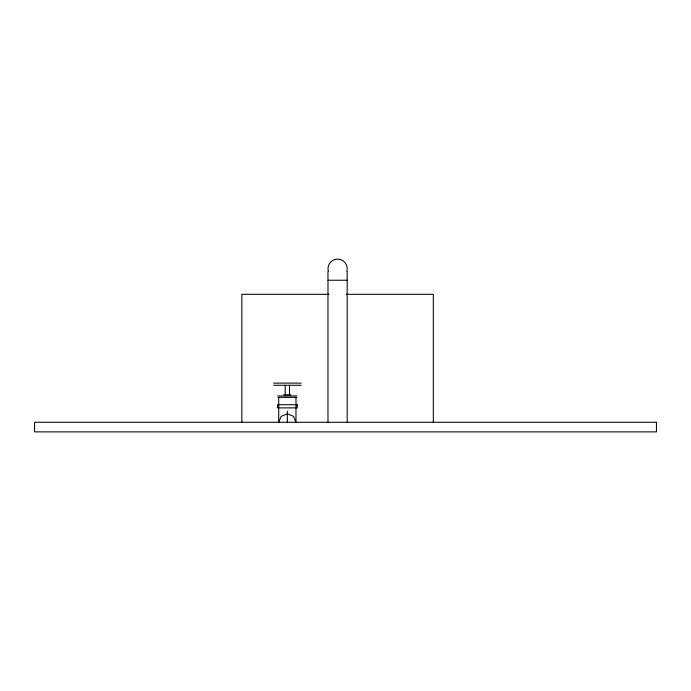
<?xml version="1.0" encoding="UTF-8"?>
<svg xmlns="http://www.w3.org/2000/svg" width="691" height="691" viewBox="0 0 691 691"><rect width="100%" height="100%" fill="white"/><g stroke="black" fill="none" stroke-linecap="round" stroke-linejoin="round"><path stroke-width="1.04" d="M327.983 280.235L347.176 280.235M328.968 294.314L241.841 294.314L241.841 422.279M346.2 294.314L433.317 294.314L433.317 422.279M273.593 383.116L301.121 383.116M273.593 385.276L301.121 385.276M283.716 394.777L290.997 394.777M277.825 395.934L296.888 395.934M277.825 397.368L296.888 397.368M347.176 271.537L347.176 422.279M327.983 271.537L327.983 422.279M295.99 397.368L295.99 422.279L293.545 416.371L287.352 413.805L281.168 416.371L278.715 422.279L278.715 397.368M289.512 385.276L289.512 394.777M287.352 411.145L287.352 422.564M285.193 385.276L285.193 394.777M328.311 271.209A9.596 9.596 0 0 1 337.579 259.125A9.596 9.596 0 0 1 346.856 271.209M297.242 404.71L277.471 404.71L277.471 407.88L297.242 407.88L297.242 404.71M656.45 422.279L34.55 422.279L34.55 431.875L656.45 431.875L656.45 422.279"/></g></svg>
